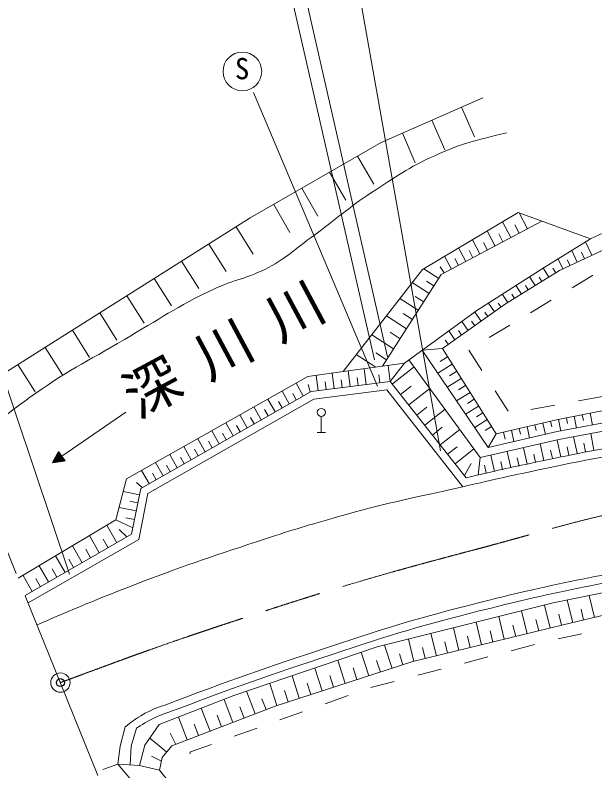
# Model space of a CAD drawing. Units: millimetres, scale not verified. Extents: x 40000 to 680000, y 20000 to 380000.
# Drawn here: x 77820 to 113782, y 262554 to 309388 of the extents above; entities that cross this region are included whole.
import ezdxf
from ezdxf.enums import TextEntityAlignment as Align

# ---------------------------------------------------------------- set-up
doc = ezdxf.new("R2010")
doc.units = ezdxf.units.MM
doc.header["$LTSCALE"] = 1000
doc.header["$PDMODE"] = 32
doc.header["$PDSIZE"] = 500
doc.linetypes.add('CHAIN', pattern=[18.5, 12, -1.5, 3.5, -1.5])
for name, color, linetype, lineweight in [('M-BGD', 7, 'Continuous', 13), ('M-BGD-HTXT', 7, 'Continuous', 13), ('M-BMK', 2, 'CHAIN', 13), ('M-BMK-SRVR', 3, 'Continuous', 13), ('M-STR-HTXT', 7, 'Continuous', 13)]:
    doc.layers.add(name, color=color, linetype=linetype, lineweight=lineweight)
doc.layers.add('M-OTRS', color=6, linetype='Continuous')
doc.styles.add('ＭＳ ゴシック', font='')
doc.styles.get('ＭＳ ゴシック').set_extended_font_data('MS Gothic')

msp = doc.modelspace()

# ---------------------------------------------------------------- linework, layer by layer
at = {"layer": 'M-BGD'}
for p, q in [((100295, 286386), (92598, 304599)), ((135322, 304706), (111588, 293565)), ((105504, 303677), (106306, 301845)), ((103672, 302875), (104474, 301043)), ((101840, 302072), (102642, 300240)), ((99063, 300654), (100061, 298921)), ((97330, 299656), (98328, 297923)), ((113505, 295520), (121170, 299113)), ((95597, 298657), (96595, 296924)), ((93864, 297659), (94862, 295926)), ((103090, 293630), (109014, 297156)), ((109014, 297156), (113505, 295520)), ((109608, 296149), (109090, 297128)), ((104245, 293309), (110492, 296617)), ((108569, 295599), (108049, 296581)), ((91527, 296265), (92594, 294573)), ((107587, 295079), (107093, 296012)), ((109089, 295874), (108814, 296394)), ((81196, 274743), (74175, 295587)), ((108078, 295339), (107818, 295830)), ((110630, 293743), (113505, 295520)), ((89835, 295198), (90902, 293506)), ((106654, 294585), (106185, 295472)), ((107121, 294832), (106874, 295299)), ((113597, 294508), (113209, 295333)), ((105768, 294115), (105321, 294958)), ((106211, 294350), (105976, 294794)), ((112691, 294083), (112357, 294795)), ((113144, 294295), (112950, 294708)), ((88143, 294131), (89210, 292439)), ((104884, 293647), (104461, 294446)), ((105326, 293881), (105103, 294303)), ((111786, 293658), (111504, 294258)), ((112239, 293870), (112071, 294226)), ((104096, 293076), (103162, 293673)), ((104442, 293413), (104176, 293780)), ((106462, 291077), (110630, 293743)), ((110924, 293153), (110595, 293684)), ((111349, 293417), (111174, 293698)), ((98162, 287297), (103090, 293630)), ((100616, 287640), (104245, 293309)), ((111588, 293565), (108244, 291492)), ((113638, 293255), (112364, 292490)), ((113650, 293261), (113638, 293255)), ((86452, 293064), (87518, 291372)), ((103498, 292143), (102453, 292812)), ((103797, 292609), (103330, 292908)), ((110074, 292626), (109749, 293150)), ((110499, 292890), (110335, 293155)), ((109224, 292100), (108903, 292617)), ((109649, 292363), (109487, 292625)), ((84760, 291997), (85827, 290305)), ((102829, 291097), (101688, 291828)), ((103164, 291620), (102641, 291954)), ((108374, 291573), (108058, 292083)), ((108799, 291836), (108639, 292095)), ((108244, 291492), (104322, 288720)), ((107552, 291003), (107180, 291530)), ((107961, 291292), (107787, 291537)), ((111078, 291717), (109792, 290945)), ((83068, 290930), (84135, 289238)), ((102464, 290526), (101893, 290892)), ((101965, 287828), (106462, 291077)), ((106736, 290426), (106339, 290988)), ((107144, 290715), (106958, 290978)), ((102098, 289956), (100852, 290754)), ((105919, 289849), (105528, 290402)), ((106327, 290137), (106129, 290418)), ((108506, 290173), (107220, 289401)), ((81377, 289863), (82443, 288172)), ((101300, 288709), (99939, 289580)), ((101699, 289332), (101076, 289731)), ((105103, 289272), (104717, 289817)), ((105511, 289560), (105315, 289837)), ((104694, 288983), (104502, 289255)), ((79685, 288796), (80752, 287105)), ((104322, 288720), (103069, 288626)), ((103069, 288626), (107163, 282591)), ((104322, 288720), (107656, 283446)), ((105962, 288622), (106778, 287363)), ((100190, 287580), (98983, 288353)), ((100864, 288028), (100184, 288464)), ((106674, 281966), (102247, 288031)), ((104637, 288222), (104177, 287931)), ((77993, 287730), (79060, 286038)), ((98162, 287297), (101965, 287828)), ((101093, 286693), (100969, 287669)), ((101093, 286693), (101965, 287828)), ((101219, 286532), (102567, 287592)), ((104928, 287762), (104037, 287199)), ((95969, 286986), (98162, 287297)), ((97611, 286250), (97490, 287200)), ((98603, 286376), (98480, 287339)), ((99595, 286503), (99471, 287478)), ((100445, 286611), (100386, 287104)), ((105210, 287316), (104764, 287035)), ((84738, 280653), (95969, 286986)), ((96619, 286124), (96500, 287061)), ((97115, 286187), (97054, 286662)), ((98107, 286313), (98046, 286795)), ((99099, 286440), (99037, 286927)), ((105491, 286871), (104629, 286326)), ((95695, 285793), (95247, 286579)), ((96130, 286040), (95989, 286496)), ((101731, 285882), (102382, 286393)), ((102242, 285231), (103544, 286254)), ((105763, 286440), (105332, 286168)), ((94826, 285298), (94376, 286088)), ((95261, 285546), (95037, 285939)), ((106036, 286009), (105202, 285482)), ((107593, 286105), (108409, 284846)), ((112769, 285483), (114245, 285749)), ((93957, 284804), (93505, 285597)), ((94391, 285051), (94167, 285446)), ((106303, 285587), (105886, 285323)), ((109816, 284951), (111292, 285217)), ((111403, 284305), (116589, 285347)), ((84678, 284773), (80722, 282055)), ((93088, 284309), (92634, 285106)), ((93522, 284556), (93296, 284953)), ((102736, 284602), (103365, 285096)), ((103230, 283974), (104487, 284962)), ((106570, 285164), (105764, 284654)), ((92218, 283815), (91763, 284615)), ((92653, 284062), (92426, 284460)), ((96813, 283519), (96813, 284519)), ((107104, 284319), (106325, 283826)), ((106837, 284741), (106434, 284487)), ((107656, 283446), (111403, 284305)), ((111523, 284329), (111667, 283616)), ((112014, 284427), (112085, 284071)), ((112504, 284526), (112650, 283801)), ((112994, 284624), (113067, 284262)), ((113484, 284723), (113632, 283985)), ((91349, 283320), (90892, 284123)), ((91784, 283567), (91556, 283967)), ((103707, 283367), (104314, 283844)), ((107371, 283896), (106982, 283650)), ((109573, 283885), (109735, 283182)), ((110061, 283997), (110141, 283645)), ((110548, 284109), (110709, 283405)), ((111035, 284220), (111116, 283869)), ((90480, 282826), (90021, 283632)), ((90915, 283073), (90686, 283475)), ((96563, 283519), (97063, 283519)), ((104184, 282760), (105398, 283714)), ((107656, 283446), (107163, 282591)), ((108111, 283550), (108210, 283117)), ((108599, 283662), (108760, 282958)), ((109086, 283774), (109167, 283421)), ((113710, 282423), (113532, 283458)), ((89611, 282331), (89150, 283141)), ((90046, 282578), (89816, 282982)), ((111662, 282017), (111432, 283058)), ((112676, 282242), (112451, 283255)), ((88742, 281837), (88279, 282650)), ((89176, 282084), (88946, 282489)), ((104645, 282174), (105231, 282635)), ((105105, 281588), (106277, 282509)), ((109588, 281558), (109361, 282583)), ((110621, 281786), (110392, 282820)), ((111142, 281902), (111027, 282422)), ((112169, 282129), (112057, 282636)), ((113192, 282334), (113103, 282852)), ((80518, 282352), (80129, 281647)), ((80722, 282055), (80129, 281647)), ((80709, 282075), (80155, 281694)), ((80695, 282095), (80181, 281741)), ((80736, 282035), (80182, 281655)), ((80682, 282114), (80207, 281788)), ((80668, 282134), (80233, 281835)), ((80749, 282016), (80235, 281662)), ((80654, 282154), (80259, 281882)), ((80641, 282174), (80285, 281929)), ((80763, 281996), (80288, 281670)), ((80627, 282194), (80311, 281976)), ((80614, 282213), (80337, 282023)), ((80777, 281976), (80342, 281677)), ((80600, 282233), (80363, 282070)), ((80586, 282253), (80389, 282117)), ((80790, 281956), (80395, 281684)), ((80573, 282273), (80415, 282164)), ((80559, 282292), (80441, 282211)), ((80804, 281936), (80448, 281692)), ((80546, 282312), (80466, 282258)), ((80532, 282332), (80492, 282305)), ((80926, 281758), (80518, 282352)), ((80920, 282191), (80722, 282055)), ((87873, 281342), (87408, 282159)), ((88307, 281589), (88076, 281996)), ((106536, 280881), (106674, 281966)), ((107546, 281105), (107322, 282115)), ((108563, 281330), (108338, 282348)), ((109076, 281444), (108962, 281957)), ((110105, 281672), (109990, 282189)), ((80129, 281647), (80926, 281758)), ((80817, 281917), (80501, 281699)), ((80831, 281897), (80554, 281707)), ((80845, 281877), (80607, 281714)), ((80858, 281857), (80660, 281721)), ((80872, 281837), (80714, 281729)), ((80885, 281818), (80767, 281736)), ((80899, 281798), (80820, 281744)), ((80913, 281778), (80873, 281751)), ((87003, 280848), (86537, 281667)), ((87438, 281095), (87206, 281503)), ((105684, 280852), (106111, 281602)), ((107041, 280993), (106929, 281498)), ((108054, 281218), (107942, 281726)), ((86134, 280353), (85666, 281176)), ((86569, 280600), (86336, 281010)), ((84075, 278121), (84738, 280653)), ((85700, 280106), (85349, 280432)), ((85532, 279666), (84532, 279866)), ((85432, 279165), (84932, 279266)), ((85331, 278665), (84273, 278878)), ((85225, 278136), (84696, 278243)), ((78008, 274492), (84075, 278121)), ((84128, 276691), (83504, 277779)), ((85119, 277607), (84075, 278121)), ((84758, 277052), (84273, 277511)), ((83040, 276066), (82427, 277135)), ((83584, 276379), (83272, 276923)), ((81972, 275453), (81370, 276502)), ((80923, 274851), (80331, 275881)), ((82506, 275760), (82200, 276294)), ((81447, 275152), (81146, 275677)), ((79892, 274260), (79312, 275271)), ((80408, 274555), (80112, 275070)), ((120792, 274920), (111196, 272963)), ((78881, 273679), (78310, 274672)), ((79387, 273969), (79096, 274475)), ((111818, 271601), (118752, 273263)), ((112406, 271742), (112071, 273141)), ((113760, 272066), (113435, 273420)), ((111196, 272963), (100268, 270237)), ((111008, 271403), (110660, 272829)), ((113083, 271904), (112921, 272581)), ((108163, 270709), (107818, 272120)), ((109582, 271055), (109235, 272474)), ((111707, 271574), (111536, 272273)), ((106751, 270364), (106408, 271769)), ((110295, 271229), (110121, 271942)), ((102489, 269323), (111818, 271601)), ((105346, 270021), (105005, 271419)), ((107457, 270536), (107285, 271242)), ((108872, 270882), (108699, 271591)), ((102558, 269340), (102220, 270724)), ((103949, 269680), (103609, 271070)), ((106049, 270192), (105877, 270895)), ((111504, 270734), (112972, 271038)), ((100268, 270237), (91393, 267217)), ((101200, 268908), (100735, 270354)), ((104647, 269850), (104477, 270549)), ((108595, 270000), (110046, 270381)), ((99755, 268443), (99285, 269903)), ((101878, 269127), (101660, 269805)), ((103253, 269510), (103083, 270205)), ((93950, 266573), (102489, 269323)), ((98295, 267973), (97833, 269408)), ((100478, 268676), (100245, 269398)), ((105693, 269239), (107144, 269620)), ((96859, 267510), (96405, 268922)), ((99025, 268208), (98790, 268938)), ((102792, 268478), (104243, 268859)), ((95447, 267055), (95000, 268444)), ((97577, 267741), (97346, 268459)), ((94058, 266608), (93618, 267974)), ((96153, 267283), (95926, 267989)), ((99890, 267717), (101341, 268097)), ((92716, 266097), (92181, 267485)), ((94752, 266831), (94529, 267526)), ((91393, 267217), (86765, 265424)), ((91328, 265563), (90782, 266980)), ((93386, 266356), (93128, 267025)), ((97061, 266719), (98474, 267224)), ((87541, 264103), (93950, 266573)), ((92022, 265830), (91755, 266524)), ((89910, 265016), (89365, 266431)), ((94236, 265709), (95649, 266214)), ((88495, 264471), (87951, 265884)), ((90619, 265290), (90346, 265998)), ((84326, 264081), (84638, 265276)), ((85013, 264078), (85356, 265198)), ((86765, 265424), (85872, 264156)), ((89203, 264744), (88930, 265451)), ((91411, 264700), (92824, 265204)), ((87789, 264199), (87443, 264894)), ((85872, 264156), (85533, 262896)), ((87229, 263724), (86177, 264589)), ((88700, 263731), (89999, 264195)), ((84200, 262974), (84326, 264081)), ((84963, 262929), (85013, 264078)), ((86943, 263376), (87541, 264103)), ((88667, 263614), (88700, 263731)), ((86896, 263150), (86280, 263463)), ((86782, 262601), (86943, 263376)), ((84200, 262974), (83256, 262642)), ((106890, 236066), (84200, 262974)), ((85533, 262896), (84200, 262974)), ((86782, 262601), (85533, 262896)), ((107629, 236699), (86782, 262601))]:
    msp.add_line(p, q, dxfattribs=at)
for points in [[(107163, 282591), (111450, 283575), (115425, 284322), (122480, 285362), (159434, 290536), (179250, 292811), (229807, 300142), (239265, 301736), (255732, 303315), (270810, 305588), (279486, 307032), (286723, 308071), (299703, 309093), (301725, 308340), (311374, 308490), (320120, 308526)], [(106674, 281966), (111552, 283086), (115507, 283829), (122551, 284867), (159497, 290040), (179315, 292315), (229884, 299648), (239330, 301240), (255794, 302818), (270888, 305094), (279563, 306538), (286778, 307574), (299633, 308585), (301639, 307838), (311379, 307990), (320099, 308026)], [(73732, 285042), (92405, 296818), (100522, 301495), (106822, 304254)], [(78440, 273426), (85040, 277214), (85610, 280055), (96179, 286068), (101093, 286693), (105790, 280716)], [(78630, 272958), (85486, 276893), (86056, 279733), (96340, 285584), (100875, 286161), (105594, 280157)]]:
    msp.add_lwpolyline(points, dxfattribs=at)
for centre, radius in [((91915, 305896), 1200), ((96813, 284769), 250)]:
    msp.add_circle(centre, radius, dxfattribs=at)
for points, knots in [([(74755, 282519), (76550, 284077), (77110, 284523), (78714, 285684), (80897, 287264), (82277, 287919), (84602, 289282), (86733, 290531), (87876, 291334), (90109, 292390), (91413, 293007), (92269, 293075), (93543, 293753), (94717, 294377), (95247, 294936), (96324, 295716), (97742, 296743), (98456, 297431), (99922, 298387), (101409, 299357), (102227, 299952), (103848, 300677), (105520, 301425), (106239, 301593), (108318, 302095)], [0, 0, 0, 0, 1, 1, 1, 2, 2, 2, 3, 3, 3, 4, 4, 4, 5, 5, 5, 6, 6, 6, 7, 7, 7, 8, 8, 8, 8]), ([(105788, 280719), (107751, 281179), (108359, 281314), (110070, 281675), (112442, 282177), (113776, 282439), (116167, 282844), (118728, 283278), (119580, 283384), (122749, 283794)], [0, 0, 0, 0, 1, 1, 1, 2, 2, 2, 3, 3, 3, 3]), ([(105594, 280157), (107799, 280674), (108379, 280804), (110172, 281183), (112537, 281682), (113867, 281944), (116250, 282348), (118807, 282781), (119657, 282887), (122821, 283296)], [0, 0, 0, 0, 1, 1, 1, 2, 2, 2, 3, 3, 3, 3]), ([(84638, 265276), (85062, 265619), (85217, 265718), (85613, 265963), (86383, 266439), (86900, 266544), (87745, 266867), (91711, 268385), (93971, 269134), (98001, 270472), (101527, 271642), (103533, 272211), (107136, 273113), (112300, 274405), (115256, 274861), (120488, 275836), (124937, 276665), (127459, 276959), (131937, 277617), (140813, 278922), (145811, 279467), (154699, 280679), (160156, 281423), (161865, 281657), (168669, 282596)], [0, 0, 0, 0, 1, 1, 1, 2, 2, 2, 3, 3, 3, 4, 4, 4, 5, 5, 5, 6, 6, 6, 7, 7, 7, 8, 8, 8, 8]), ([(85356, 265198), (85508, 265306), (85647, 265393), (85857, 265523), (86604, 265985), (87106, 266087), (87926, 266401), (91881, 267914), (94135, 268661), (98154, 269995), (101666, 271161), (103666, 271729), (107256, 272627), (112407, 273916), (115356, 274370), (120576, 275344), (125019, 276172), (127538, 276465), (132009, 277122), (140883, 278426), (145880, 278972), (154767, 280184), (160224, 280928), (161932, 281161), (168737, 282101)], [0, 0, 0, 0, 1, 1, 1, 2, 2, 2, 3, 3, 3, 4, 4, 4, 5, 5, 5, 6, 6, 6, 7, 7, 7, 8, 8, 8, 8]), ([(79180, 271602), (82220, 272909), (83050, 273254), (85567, 274220), (88572, 275372), (90290, 275924), (93345, 276934), (95078, 277507), (96060, 277793), (97816, 278291), (100822, 279143), (101856, 279335), (105594, 280157)], [0, 0, 0, 0, 1, 1, 1, 2, 2, 2, 3, 3, 3, 4, 4, 4, 4])]:
    msp.add_open_spline(points, degree=3, knots=knots, dxfattribs=at)
at = {"layer": 'M-BMK'}
msp.add_line((96860, 227982), (63123, 311216), dxfattribs=at)
msp.add_open_spline([(80630, 268025), (86034, 270032), (87504, 270557), (91964, 272022), (97386, 273804), (100456, 274714), (105975, 276166), (111020, 277493), (113806, 278492), (118963, 279278)], degree=3, knots=[0, 0, 0, 0, 1, 1, 1, 2, 2, 2, 3, 3, 3, 3], dxfattribs=at)
at = {"layer": 'M-BMK-SRVR'}
msp.add_circle((80630, 268025), 600, dxfattribs=at)
at = {"layer": 'M-OTRS'}
msp.add_point((80630, 268025), dxfattribs=at)
at = {"layer": 'M-STR-HTXT'}
for p, q in [((104210, 282386), (96831, 323944)), ((100104, 288034), (92197, 322701)), ((100913, 288218), (93006, 322886))]:
    msp.add_line(p, q, dxfattribs=at)

# ---------------------------------------------------------------- texts
at = {"layer": 'M-BGD', "style": 'ＭＳ ゴシック'}
msp.add_text('S', height=1320, dxfattribs=at).set_placement((91451, 306733), align=Align.TOP_LEFT)
at = {"layer": 'M-BGD-HTXT', "insert": (91481, 288908), "char_height": 2566, "attachment_point": 5, "rotation": 28.211, "style": 'ＭＳ ゴシック'}
msp.add_mtext('\\T1.43;深川川', dxfattribs=at)

doc.saveas('drawing.dxf')
